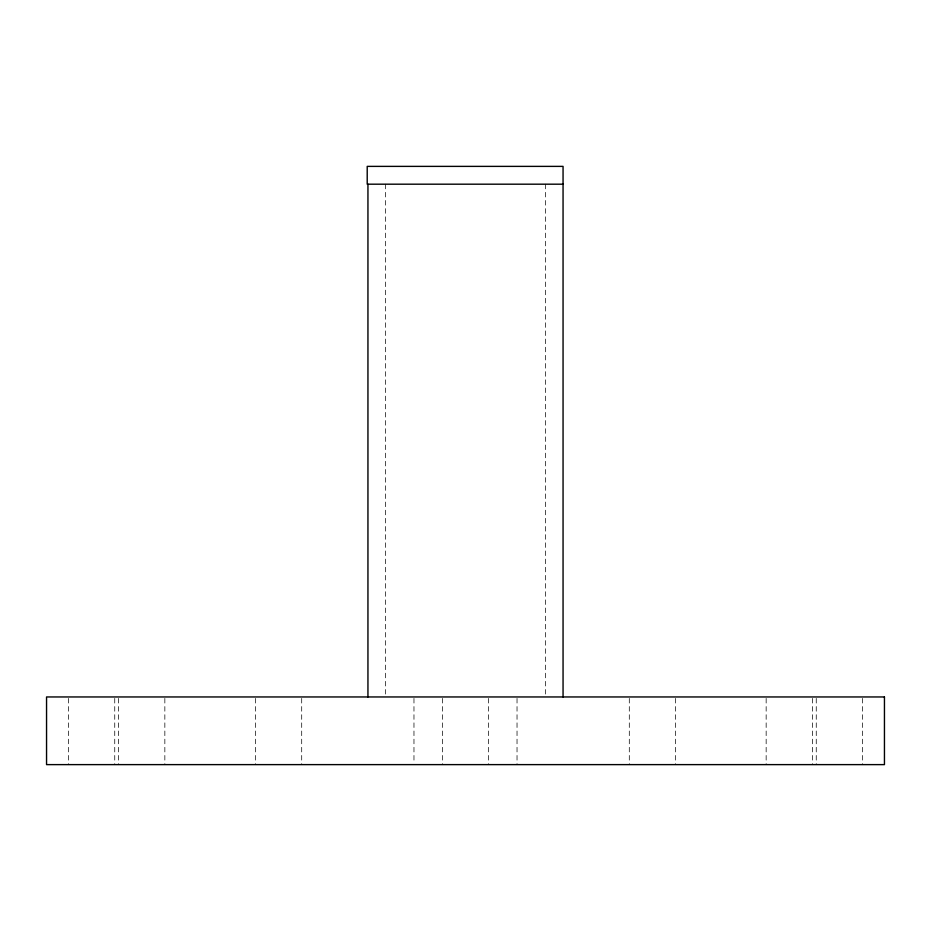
<?xml version="1.0" encoding="UTF-8"?>
<svg xmlns="http://www.w3.org/2000/svg" width="931" height="931" viewBox="0 0 931 931"><rect width="100%" height="100%" fill="white"/><g stroke="black" fill="none" stroke-linecap="round" stroke-linejoin="round"><path stroke-width="0.7" stroke-dasharray="4.66 3.49" d="M862.548 698.401L862.548 764.619M816.254 698.401L816.254 764.619M812.449 698.401L812.449 764.619M766.155 698.401L766.155 764.619M675.592 698.401L675.592 764.619M629.298 698.401L629.298 764.619M545.624 184.187L545.624 694.061M517.031 698.401L517.031 764.619M488.647 698.401L488.647 764.619M442.353 698.401L442.353 764.619M413.969 698.401L413.969 763.176M385.376 184.187L385.376 694.061M301.702 698.401L301.702 764.619M255.408 698.401L255.408 764.619M164.845 698.401L164.845 764.619M118.551 698.401L118.551 764.619M114.746 698.401L114.746 764.619M68.452 698.401L68.452 764.619"/><path stroke-width="1.4" d="M563.057 184.187L367.21 184.187L367.21 166.381L563.057 166.381L563.057 696.958M367.943 184.187L367.943 696.958M884.45 696.958L46.55 696.958L46.55 764.619L884.45 764.619L884.45 696.958"/></g></svg>
